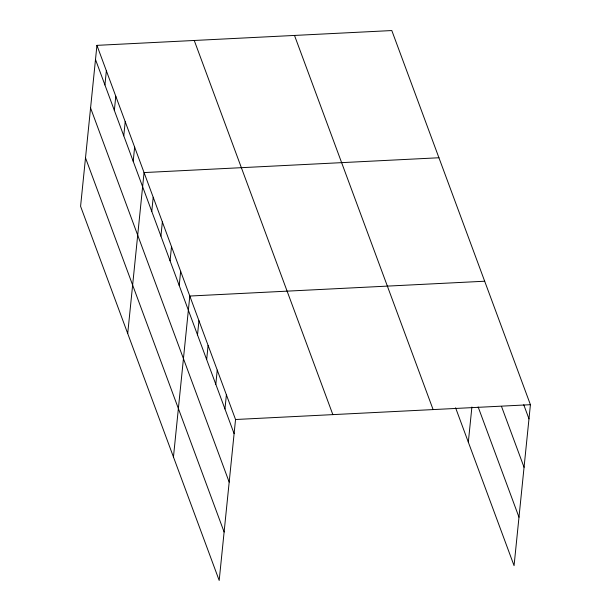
<?xml version="1.0" encoding="UTF-8"?>
<svg xmlns="http://www.w3.org/2000/svg" width="611" height="611" viewBox="0 0 611 611"><rect width="100%" height="100%" fill="white"/><g stroke="black" fill="none" stroke-linecap="round" stroke-linejoin="round"><path stroke-width="0.92" d="M96.935 45.359L80.583 206.304L219.189 580.45L235.541 419.505L96.935 45.359L391.811 30.55L530.417 404.696L514.065 565.641L455.585 407.774M104.924 84.96L106.36 70.8M114.349 110.4L115.785 96.248M123.773 135.841L125.209 121.688M133.198 161.281L134.634 147.129M127.714 333.514L144.059 172.569L438.935 157.76M151.772 211.421L153.208 197.261M160.914 236.113L162.358 221.961M170.064 260.805L171.508 246.653M179.214 285.505L180.65 271.345M173.455 456.982L189.8 296.037L484.676 281.228M197.513 334.889L198.949 320.729M206.655 359.581L208.099 345.429M215.805 384.273L217.241 370.121M224.955 408.973L226.391 394.813M468.324 442.173L471.898 407.025M235.541 419.505L530.417 404.696M523.749 404.742L528.973 418.856M501.509 406.437L524.055 467.293M478.146 406.957L518.983 517.196M294.502 35.438L433.107 409.584M194.245 40.471L332.85 414.617M95.499 59.519L234.105 433.665M90.573 107.956L229.178 482.102M85.509 157.867L224.115 532.013"/></g></svg>
